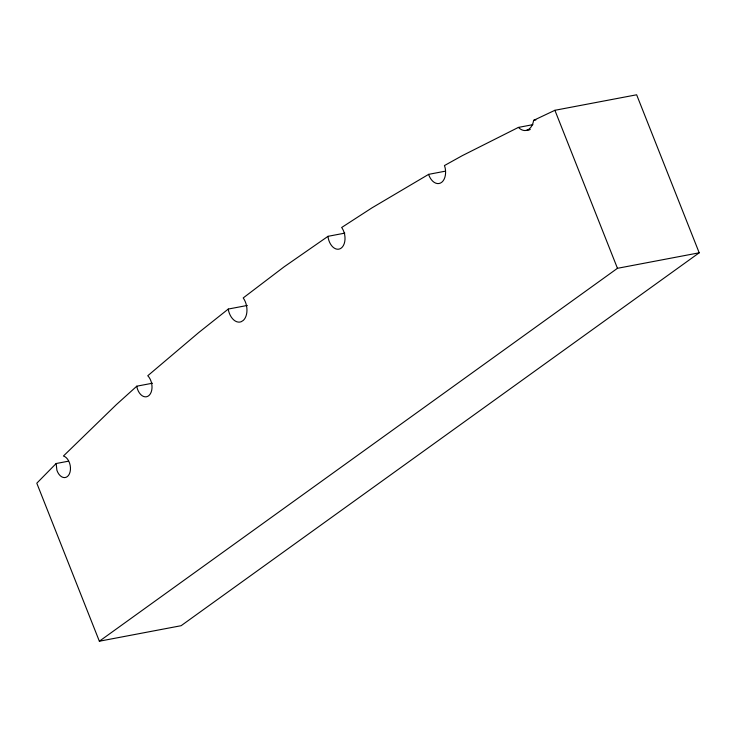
<?xml version="1.0" encoding="UTF-8"?>
<svg xmlns="http://www.w3.org/2000/svg" width="736" height="736" viewBox="0 0 736 736"><rect width="100%" height="100%" fill="white"/><g stroke="black" fill="none" stroke-linecap="round" stroke-linejoin="round"><path stroke-width="1.1" d="M68.466 461.187L56.148 463.524L56.902 470.267A11.003 7.056 79.3 0 0 69.423 473.837A11.003 7.056 79.3 0 0 63.425 456.016L116.279 404.699L136.795 386.188L152.472 383.217M56.148 463.524L36.8 483.202L99.36 641.212L181.102 625.71L699.2 252.798L636.64 94.788L554.898 110.29L533.646 120.354C532.965 124.513 530.895 129.085 526.525 130.373A16.229 10.405 79.3 0 1 518.392 127.411L462.3 155.646L444.452 165.563L445.16 167.918A13.782 8.841 79.3 0 1 440.468 183.062A13.782 8.841 79.3 0 1 428.968 175.416L428.646 174.349L445.446 171.157M247.314 305.449L228.28 309.056L198.748 332.543L147.77 375.746A11.813 7.581 79.3 0 1 149.316 395.177A11.813 7.581 79.3 0 1 136.878 386.906L136.795 386.188M99.36 641.212L617.458 268.309L699.2 252.798M344.825 233.128L328.026 236.32L284.032 266.892L243.211 297.933A14.527 9.32 79.3 0 1 243.266 320.436L241.114 321.761A14.527 9.32 79.3 0 1 228.62 311.043L228.28 309.056M428.646 174.349L371.947 207.883L341.633 227.516L342.176 228.206A13.092 8.39 79.3 0 1 341.136 248.161A13.092 8.39 79.3 0 1 328.265 238.216L328.026 236.32M533.646 120.354L535.882 119.922M518.392 127.411L532.947 124.651M527.859 129.748L530.104 129.324M526.525 130.373L529.883 129.729M554.898 110.29L617.458 268.309"/></g></svg>
